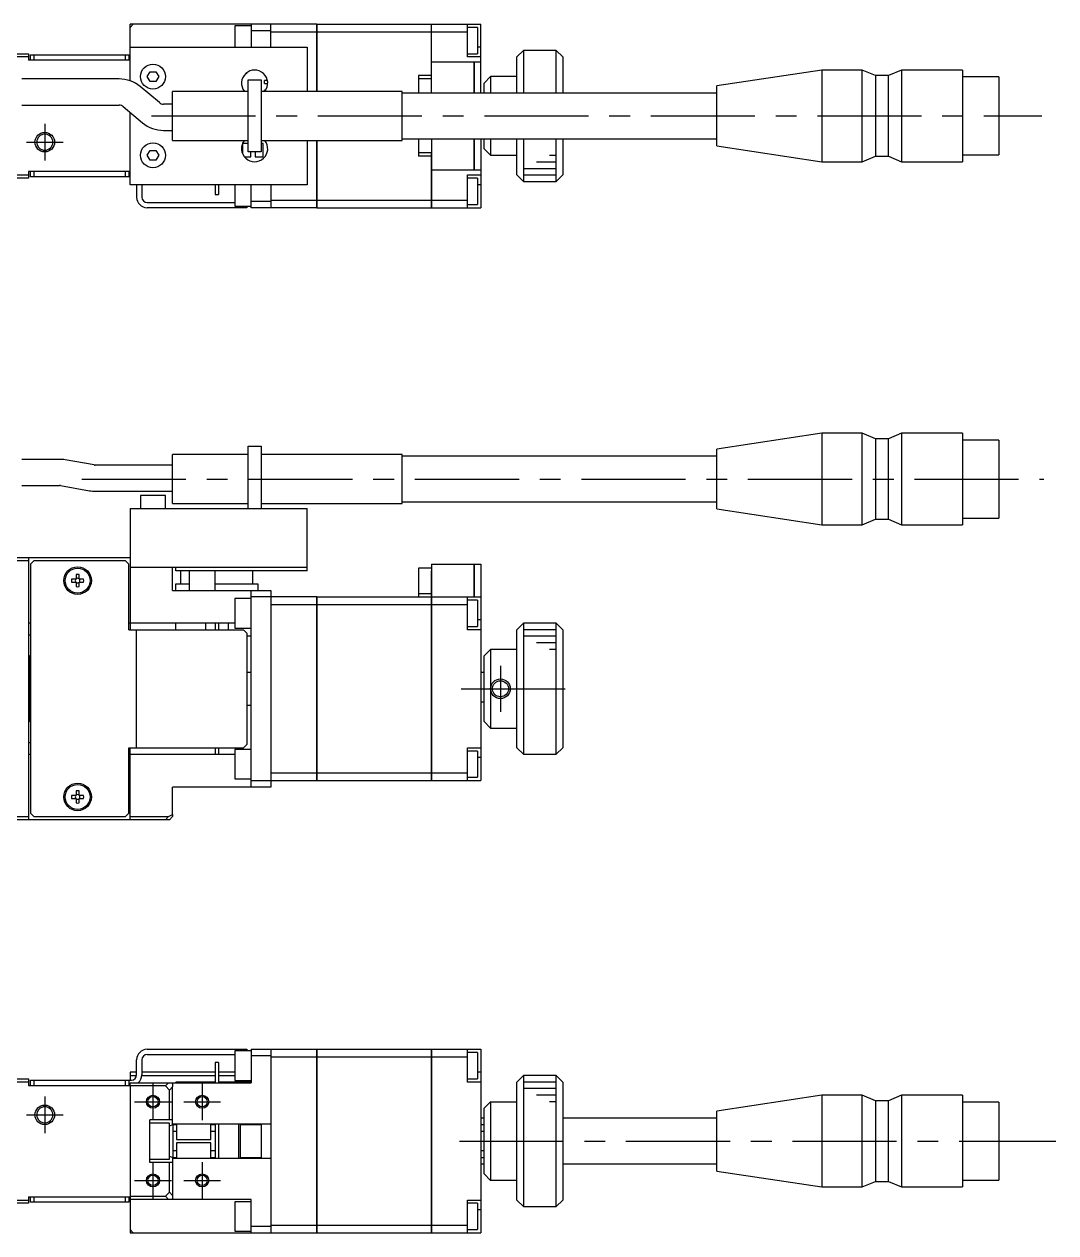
# Model space of a CAD drawing. Extents: x -1 to 643, y -8 to 194.
# Drawn here: x 157.9 to 315.2, y 10 to 194.4 of the extents above; entities that cross this region are included whole.
import ezdxf

# ---------------------------------------------------------------- set-up
doc = ezdxf.new("R2010")
doc.units = 0
doc.header["$LTSCALE"] = 0.5
doc.linetypes.add('CENTER', pattern=[50.8, 31.75, -6.35, 6.35, -6.35])
for name, color, linetype in [('MSM_CENTER', 1, 'CENTER'), ('MSM_CONTINUOUS', 7, 'CONTINUOUS'), ('MSM_NARROW', 5, 'CONTINUOUS')]:
    doc.layers.add(name, color=color, linetype=linetype)

msp = doc.modelspace()

# ---------------------------------------------------------------- linework, layer by layer
at = {"layer": 'MSM_CENTER'}
for p, q in [((161.000001, 179.187477), (161.000001, 173.587477)), ((177.250001, 180.387478), (313.067699, 180.387478)), ((158.200001, 176.387477), (163.800001, 176.387477)), ((166.658612, 125.000001), (313.395927, 125.000001)), ((230.500001, 96.50013), (230.500001, 89.50013)), ((224.500001, 93.000001), (242.500001, 93.000001)), ((177.500001, 32.8), (177.500001, 27.2)), ((185.000001, 32.8), (185.000001, 27.2)), ((161.000001, 30.800001), (161.000001, 25.200001)), ((174.700001, 30), (180.300001, 30)), ((182.200001, 30), (187.800001, 30)), ((158.200001, 28.000001), (163.800001, 28.000001)), ((224.250001, 24), (315.218631, 24)), ((177.500001, 20.8), (177.500001, 15.2)), ((185.000001, 20.8), (185.000001, 15.2)), ((174.700001, 18), (180.300001, 18)), ((182.200001, 18), (187.800001, 18))]:
    msp.add_line(p, q, dxfattribs=at)
at = {"layer": 'MSM_CONTINUOUS'}
for p, q in [((174.000001, 185.751095), (174.000001, 194.387478)), ((174.000001, 193.887478), (174.500001, 194.387478)), ((202.490001, 194.387478), (174.000001, 194.387478)), ((190.000001, 194.137478), (190.000001, 190.887478)), ((192.500001, 194.137478), (190.000001, 194.137478)), ((192.500001, 194.387478), (192.500001, 190.887478)), ((195.500001, 190.887478), (195.500001, 194.387478)), ((202.490001, 184.137478), (202.490001, 194.387478)), ((202.500001, 194.377478), (202.490001, 194.377478)), ((202.500001, 194.387478), (202.500001, 184.137478)), ((202.500001, 194.387478), (219.990001, 194.387478)), ((219.990001, 186.040478), (219.990001, 194.387478)), ((220.000001, 194.377478), (219.990001, 194.377478)), ((220.000001, 183.887478), (220.000001, 194.387478)), ((220.000001, 194.387478), (227.500001, 194.387478)), ((225.500001, 189.387478), (225.500001, 194.387478)), ((227.000001, 193.887478), (225.500001, 193.887478)), ((227.000001, 193.887478), (227.000001, 189.887478)), ((227.500001, 183.887478), (227.500001, 194.387478)), ((195.500001, 193.387478), (192.500001, 193.387478)), ((195.500001, 193.23271), (202.490001, 193.23271)), ((202.500001, 193.228817), (202.490001, 193.228817)), ((202.500001, 193.23271), (219.990001, 193.23271)), ((220.000001, 193.228817), (219.990001, 193.228817)), ((220.000001, 193.23271), (225.500001, 193.23271)), ((174.000001, 190.887478), (201.000001, 190.887478)), ((201.000001, 190.887478), (201.000001, 184.137478)), ((227.500001, 190.887478), (227.000001, 190.887478)), ((234.000001, 190.387478), (233.000001, 189.387478)), ((234.000001, 190.387478), (234.000001, 183.887478)), ((239.000001, 190.387478), (234.000001, 190.387478)), ((239.000001, 183.887478), (239.000001, 190.387478)), ((240.000001, 189.387478), (239.000001, 190.387478)), ((58.500001, 189.887477), (158.500001, 189.887477)), ((158.500001, 189.387477), (151.500001, 189.387477)), ((158.500001, 189.887477), (158.500001, 188.887477)), ((174.000001, 188.887477), (158.500001, 188.887477)), ((158.800001, 188.887477), (158.800001, 189.687477)), ((158.800001, 189.687477), (173.800001, 189.687477)), ((159.300001, 189.687477), (159.300001, 188.887477)), ((173.300001, 188.887477), (173.300001, 189.687477)), ((173.800001, 189.687477), (173.800001, 188.887477)), ((220.000001, 188.637478), (226.490001, 188.637478)), ((225.500001, 189.887478), (227.000001, 189.887478)), ((227.500001, 189.387478), (225.500001, 189.387478)), ((226.490001, 183.887478), (226.490001, 188.637478)), ((226.500001, 188.627478), (226.490001, 188.627478)), ((226.500001, 188.637478), (226.500001, 183.887478)), ((226.500001, 188.637478), (227.300001, 188.637478)), ((227.300001, 188.616499), (227.300001, 188.637478)), ((227.500001, 188.616499), (227.300001, 188.616499)), ((233.000001, 183.887478), (233.000001, 189.387478)), ((240.000001, 189.387478), (240.000001, 183.887478)), ((176.633976, 186.387478), (177.066989, 187.137478)), ((177.066989, 185.637478), (176.633976, 186.387478)), ((177.066989, 187.137478), (177.933014, 187.137478)), ((177.933014, 187.137478), (178.366027, 186.387478)), ((178.366027, 186.387478), (177.933014, 185.637478)), ((218.000001, 186.540478), (218.000001, 183.887478)), ((219.990001, 186.540478), (218.000001, 186.540478)), ((228.000001, 185.387478), (229.000001, 186.387478)), ((229.000001, 186.387478), (229.000001, 183.887478)), ((233.000001, 186.387478), (229.000001, 186.387478)), ((279.500001, 187.387478), (263.500001, 184.957478)), ((279.500001, 187.387478), (279.500001, 173.387478)), ((285.700001, 187.387478), (279.500001, 187.387478)), ((285.700001, 173.387478), (285.700001, 187.387478)), ((287.700001, 186.537478), (285.700001, 187.387478)), ((287.700001, 186.537478), (287.700001, 174.237478)), ((289.700001, 186.537478), (287.700001, 186.537478)), ((291.700001, 187.387478), (289.700001, 186.537478)), ((289.700001, 174.237478), (289.700001, 186.537478)), ((291.700001, 187.387478), (291.700001, 173.387478)), ((301.000001, 187.387478), (291.700001, 187.387478)), ((301.000001, 187.387478), (301.000001, 173.387478)), ((306.500001, 186.337478), (301.000001, 186.337478)), ((306.500001, 186.337478), (306.500001, 174.437478)), ((172.332129, 186.037477), (157.500001, 186.037477)), ((178.46943, 182.414706), (175.546067, 184.867699)), ((177.933014, 185.637478), (177.066989, 185.637478)), ((192.000001, 174.887478), (192.000001, 185.887478)), ((192.000001, 185.887478), (194.000001, 185.887478)), ((194.000001, 185.887478), (194.000001, 174.887478)), ((194.500001, 185.312476), (194.500001, 185.812476)), ((194.954324, 185.812476), (194.500001, 185.812476)), ((194.500001, 185.312476), (194.998595, 185.312476)), ((220.000001, 186.040478), (218.000001, 186.040478)), ((228.000001, 183.887478), (228.000001, 185.387478)), ((263.500001, 175.817478), (263.500001, 184.957478)), ((180.500001, 176.637478), (180.500001, 184.137478)), ((192.000001, 184.137478), (180.500001, 184.137478)), ((215.500001, 184.137478), (194.000001, 184.137478)), ((194.500001, 184.137478), (194.500001, 184.312476)), ((194.686528, 184.312476), (194.500001, 184.312476)), ((215.500001, 176.637478), (215.500001, 184.137478)), ((263.500001, 183.887478), (215.500001, 183.887478)), ((157.500001, 182.037477), (172.332129, 182.037477)), ((172.974917, 181.803521), (175.898279, 179.350529)), ((174.000001, 169.887478), (174.000001, 180.943373)), ((180.500001, 182.180751), (179.112217, 182.180751)), ((179.112217, 178.180751), (180.500001, 178.180751)), ((180.500001, 176.637478), (192.000001, 176.637478)), ((191.167501, 176.164976), (191.167501, 174.586264)), ((192.000001, 176.164976), (191.167501, 176.164976)), ((194.000001, 176.637478), (215.500001, 176.637478)), ((194.322501, 176.164976), (194.000001, 176.164976)), ((194.322501, 174.164976), (194.322501, 176.164976)), ((201.000001, 176.637478), (201.000001, 169.887478)), ((202.490001, 166.387478), (202.490001, 176.637478)), ((202.500001, 176.637478), (202.500001, 166.387478)), ((215.500001, 176.887478), (263.500001, 176.887478)), ((218.000001, 176.887478), (218.000001, 174.234478)), ((220.000001, 176.887478), (220.000001, 166.387478)), ((226.490001, 172.137478), (226.490001, 176.887478)), ((226.500001, 176.887478), (226.500001, 172.137478)), ((227.500001, 176.887478), (227.500001, 166.387478)), ((228.000001, 175.387478), (228.000001, 176.887478)), ((229.000001, 174.387478), (228.000001, 175.387478)), ((229.000001, 176.887478), (229.000001, 174.387478)), ((233.000001, 171.387478), (233.000001, 176.887478)), ((234.000001, 176.887478), (234.000001, 170.387478)), ((239.000001, 170.387478), (239.000001, 176.887478)), ((240.000001, 176.887478), (240.000001, 171.387478)), ((263.500001, 175.817478), (279.500001, 173.387478)), ((176.633976, 174.387478), (177.066989, 175.137478)), ((177.066989, 173.637478), (176.633976, 174.387478)), ((177.066989, 175.137478), (177.933014, 175.137478)), ((177.933014, 173.637478), (177.066989, 173.637478)), ((177.933014, 175.137478), (178.366027, 174.387478)), ((178.366027, 174.387478), (177.933014, 173.637478)), ((191.417128, 174.164976), (192.417501, 174.164976)), ((194.000001, 174.887478), (192.000001, 174.887478)), ((192.417501, 174.164976), (192.417501, 174.887478)), ((193.072501, 174.887478), (193.072501, 174.164976)), ((193.072501, 174.164976), (194.322501, 174.164976)), ((220.000001, 174.734478), (218.000001, 174.734478)), ((219.990001, 174.234478), (218.000001, 174.234478)), ((219.990001, 166.387478), (219.990001, 174.734478)), ((229.000001, 174.387478), (233.000001, 174.387478)), ((279.500001, 173.387478), (285.700001, 173.387478)), ((285.700001, 173.387478), (287.700001, 174.237478)), ((287.700001, 174.237478), (289.700001, 174.237478)), ((289.700001, 174.237478), (291.700001, 173.387478)), ((291.700001, 173.387478), (301.000001, 173.387478)), ((301.000001, 174.437478), (306.500001, 174.437478)), ((174.000001, 171.887477), (158.500001, 171.887477)), ((158.500001, 171.887477), (158.500001, 170.887477)), ((158.800001, 171.087477), (158.800001, 171.887477)), ((159.300001, 171.887477), (159.300001, 171.087477)), ((173.300001, 171.087477), (173.300001, 171.887477)), ((173.800001, 171.887477), (173.800001, 171.087477)), ((226.490001, 172.137478), (220.000001, 172.137478)), ((226.500001, 172.147478), (226.490001, 172.147478)), ((227.300001, 172.137478), (226.500001, 172.137478)), ((227.300001, 172.158456), (227.500001, 172.158456)), ((227.300001, 172.137478), (227.300001, 172.158456)), ((158.500001, 170.887477), (145.500001, 170.887477)), ((145.612374, 171.387477), (158.500001, 171.387477)), ((174.000001, 171.087477), (158.800001, 171.087477)), ((201.000001, 169.887478), (174.000001, 169.887478)), ((175.000001, 169.887478), (175.000001, 167.987477)), ((175.800001, 169.887478), (175.800001, 167.987477)), ((187.000001, 169.887478), (187.000001, 168.387478)), ((187.500001, 169.887478), (187.500001, 168.387478)), ((190.000001, 169.887478), (190.000001, 166.637478)), ((192.500001, 166.387478), (192.500001, 169.887478)), ((195.500001, 169.887478), (195.500001, 166.387478)), ((225.500001, 166.387478), (225.500001, 171.387478)), ((225.500001, 171.387478), (227.500001, 171.387478)), ((227.000001, 170.887478), (225.500001, 170.887478)), ((227.000001, 170.887478), (227.000001, 166.887478)), ((227.500001, 169.887478), (227.000001, 169.887478)), ((233.000001, 171.387478), (234.000001, 170.387478)), ((234.000001, 170.387478), (239.000001, 170.387478)), ((239.000001, 170.387478), (240.000001, 171.387478)), ((187.000001, 168.387478), (187.500001, 168.387478)), ((176.600001, 167.187477), (190.000001, 167.187477)), ((191.800001, 166.387477), (176.600001, 166.387477)), ((190.000001, 166.637478), (192.500001, 166.637478)), ((191.300001, 166.387477), (191.300001, 166.637478)), ((191.800001, 166.637478), (191.800001, 166.387477)), ((192.500001, 167.387478), (195.500001, 167.387478)), ((202.490001, 166.387478), (192.500001, 166.387478)), ((195.500001, 167.542245), (202.490001, 167.542245)), ((202.500001, 167.546138), (202.490001, 167.546138)), ((202.500001, 166.397478), (202.490001, 166.397478)), ((202.500001, 167.542245), (219.990001, 167.542245)), ((202.500001, 166.387478), (219.990001, 166.387478)), ((220.000001, 167.546138), (219.990001, 167.546138)), ((220.000001, 166.397478), (219.990001, 166.397478)), ((220.000001, 167.542245), (225.500001, 167.542245)), ((220.000001, 166.387478), (227.500001, 166.387478)), ((225.500001, 166.887478), (227.000001, 166.887478)), ((279.500001, 132.000001), (263.500001, 129.570001)), ((279.500001, 132.000001), (279.500001, 118.000001)), ((285.700001, 132.000001), (279.500001, 132.000001)), ((285.700001, 118.000001), (285.700001, 132.000001)), ((287.700001, 131.150001), (285.700001, 132.000001)), ((287.700001, 131.150001), (287.700001, 118.850001)), ((289.700001, 131.150001), (287.700001, 131.150001)), ((291.700001, 132.000001), (289.700001, 131.150001)), ((289.700001, 118.850001), (289.700001, 131.150001)), ((291.700001, 132.000001), (291.700001, 118.000001)), ((301.000001, 132.000001), (291.700001, 132.000001)), ((301.000001, 132.000001), (301.000001, 118.000001)), ((306.500001, 130.950001), (301.000001, 130.950001)), ((306.500001, 130.950001), (306.500001, 119.050001)), ((192.000001, 130.000001), (194.000001, 130.000001)), ((192.000001, 120.500001), (192.000001, 130.000001)), ((194.000001, 130.000001), (194.000001, 120.500001)), ((263.500001, 120.430001), (263.500001, 129.570001)), ((163.237535, 128.000001), (157.500001, 128.000001)), ((168.512858, 127.146953), (164.105776, 127.92404)), ((180.500001, 121.250001), (180.500001, 128.750001)), ((192.000001, 128.750001), (180.500001, 128.750001)), ((215.500001, 128.750001), (194.000001, 128.750001)), ((215.500001, 121.250001), (215.500001, 128.750001)), ((263.500001, 128.500001), (215.500001, 128.500001)), ((180.500001, 127.13176), (168.686506, 127.13176)), ((157.500001, 124.000001), (163.237535, 124.000001)), ((163.411184, 123.984809), (167.818265, 123.207721)), ((168.686506, 123.13176), (180.500001, 123.13176)), ((179.400001, 122.500001), (175.600001, 122.500001)), ((175.600001, 122.500001), (175.600001, 120.500001)), ((179.400001, 120.500001), (179.400001, 122.500001)), ((174.000001, 120.500001), (201.000001, 120.500001)), ((174.000001, 120.500001), (174.000001, 102.000001)), ((180.500001, 121.250001), (192.000001, 121.250001)), ((194.000001, 121.250001), (215.500001, 121.250001)), ((201.000001, 111.000001), (201.000001, 120.500001)), ((215.500001, 121.500001), (263.500001, 121.500001)), ((263.500001, 120.430001), (279.500001, 118.000001)), ((285.700001, 118.000001), (287.700001, 118.850001)), ((287.700001, 118.850001), (289.700001, 118.850001)), ((289.700001, 118.850001), (291.700001, 118.000001)), ((301.000001, 119.050001), (306.500001, 119.050001)), ((279.500001, 118.000001), (285.700001, 118.000001)), ((291.700001, 118.000001), (301.000001, 118.000001)), ((145.000001, 113.000001), (174.000001, 113.000001)), ((158.500001, 112.500001), (146.112374, 112.500001)), ((158.500001, 113.000001), (158.500001, 73.000001)), ((159.300001, 112.500001), (158.800001, 112.000001)), ((173.300001, 112.500001), (159.300001, 112.500001)), ((173.800001, 112.000001), (173.300001, 112.500001)), ((158.800001, 112.000001), (158.800001, 74.000001)), ((173.800001, 102.000001), (173.800001, 112.000001)), ((201.000001, 111.500001), (174.000001, 111.500001)), ((180.500003, 108.000001), (180.500003, 111.500001)), ((181.000001, 111.000001), (181.000001, 111.500001)), ((201.000001, 111.000001), (181.000001, 111.000001)), ((181.750001, 109.000001), (181.750001, 111.000001)), ((183.000001, 111.000001), (183.000001, 108.000001)), ((187.000001, 108.000001), (187.000001, 111.000001)), ((192.750001, 109.000001), (192.750001, 111.000001)), ((218.000001, 111.400001), (218.000001, 107.000001)), ((220.000001, 111.400001), (218.000001, 111.400001)), ((219.990001, 79.000001), (219.990001, 111.000001)), ((219.990001, 111.000001), (220.000001, 111.000001)), ((220.000001, 112.000001), (220.000001, 79.000001)), ((220.000001, 112.000001), (226.490001, 112.000001)), ((226.490001, 107.000001), (226.490001, 112.000001)), ((226.500001, 111.990001), (226.490001, 111.990001)), ((226.500001, 112.000001), (226.500001, 107.000001)), ((226.500001, 112.000001), (227.500001, 112.000001)), ((227.500001, 112.000001), (227.500001, 79.000001)), ((165.760001, 109.740001), (165.080817, 109.740001)), ((165.080817, 109.260001), (165.760001, 109.260001)), ((165.760001, 110.419186), (165.760001, 109.740001)), ((165.760001, 109.260001), (165.760001, 108.580817)), ((166.240001, 109.740001), (166.240001, 110.419186)), ((166.919186, 109.740001), (166.240001, 109.740001)), ((166.240001, 108.580817), (166.240001, 109.260001)), ((166.240001, 109.260001), (166.919186, 109.260001)), ((181.000001, 108.000001), (181.000001, 109.000001)), ((181.000001, 109.000001), (183.000001, 109.000001)), ((187.000001, 109.000001), (193.500001, 109.000001)), ((193.500001, 109.000001), (193.500001, 108.000001)), ((180.500003, 108.000001), (195.500001, 108.000001)), ((192.500001, 78.000001), (192.500001, 108.000001)), ((202.490001, 107.000001), (192.500001, 107.000001)), ((195.500001, 108.000001), (195.500001, 78.000001)), ((202.490001, 79.000001), (202.490001, 107.000001)), ((202.500001, 106.990001), (202.490001, 106.990001)), ((202.500001, 107.000001), (219.990001, 107.000001)), ((202.500001, 107.000001), (202.500001, 79.000001)), ((219.990001, 107.500001), (218.000001, 107.500001)), ((220.000001, 106.990001), (219.990001, 106.990001)), ((220.000001, 107.000001), (227.500001, 107.000001)), ((225.500001, 102.000001), (225.500001, 107.000001)), ((190.000001, 106.750001), (190.000001, 102.250001)), ((192.500001, 106.750001), (190.000001, 106.750001)), ((195.500001, 105.845234), (202.490001, 105.845234)), ((202.500001, 105.841341), (202.490001, 105.841341)), ((202.500001, 105.845234), (219.990001, 105.845234)), ((220.000001, 105.841341), (219.990001, 105.841341)), ((220.000001, 105.845234), (225.500001, 105.845234)), ((227.000001, 106.500001), (225.500001, 106.500001)), ((227.000001, 106.500001), (227.000001, 102.500001)), ((227.500001, 103.500001), (227.000001, 103.500001)), ((158.800001, 103.000001), (158.500001, 103.000001)), ((190.000001, 103.000001), (173.800001, 103.000001)), ((173.800001, 102.000001), (191.300001, 102.000001)), ((175.000001, 84.000001), (175.000001, 102.000001)), ((181.000001, 102.000001), (181.000001, 103.000001)), ((185.500001, 103.000001), (185.500001, 102.000001)), ((187.000001, 103.000001), (187.000001, 102.000001)), ((187.500001, 103.000001), (187.500001, 102.000001)), ((189.000001, 102.000001), (189.000001, 103.000001)), ((190.000001, 102.250001), (192.500001, 102.250001)), ((191.800001, 101.500001), (191.300001, 102.000001)), ((191.800001, 101.500001), (191.800001, 84.500001)), ((225.500001, 102.500001), (227.000001, 102.500001)), ((227.500001, 102.000001), (225.500001, 102.000001)), ((234.000001, 103.000001), (233.000001, 102.000001)), ((233.000001, 84.000001), (233.000001, 102.000001)), ((234.000001, 103.000001), (234.000001, 83.000001)), ((239.000001, 103.000001), (234.000001, 103.000001)), ((239.000001, 83.000001), (239.000001, 103.000001)), ((240.000001, 102.000001), (239.000001, 103.000001)), ((240.000001, 102.000001), (240.000001, 84.000001)), ((158.500001, 101.250001), (158.800001, 101.250001)), ((192.500001, 101.000001), (191.800001, 101.000001)), ((158.700001, 98.000001), (158.500001, 97.800001)), ((158.700001, 98.000001), (158.700001, 88.000001)), ((158.800001, 98.000001), (158.700001, 98.000001)), ((228.000001, 98.000001), (229.000001, 99.000001)), ((228.000001, 88.000001), (228.000001, 98.000001)), ((233.000001, 99.000001), (229.000001, 99.000001)), ((229.000001, 99.000001), (229.000001, 87.000001)), ((192.500001, 95.500001), (191.800001, 95.500001)), ((228.000001, 95.500001), (227.500001, 95.500001)), ((191.800001, 90.500001), (192.500001, 90.500001)), ((227.500001, 91.000001), (228.000001, 91.000001)), ((158.500001, 88.200001), (158.700001, 88.000001)), ((158.700001, 88.000001), (158.800001, 88.000001)), ((229.000001, 87.000001), (228.000001, 88.000001)), ((229.000001, 87.000001), (233.000001, 87.000001)), ((158.800001, 84.750001), (158.500001, 84.750001)), ((158.500001, 83.000001), (158.800001, 83.000001)), ((173.800001, 74.000001), (173.800001, 84.000001)), ((173.800001, 84.000001), (191.300001, 84.000001)), ((173.800001, 83.000001), (190.000001, 83.000001)), ((174.000001, 73.000001), (174.000001, 84.000001)), ((187.000001, 84.000001), (187.000001, 83.000001)), ((187.500001, 84.000001), (187.500001, 83.000001)), ((190.000001, 83.750001), (190.000001, 79.250001)), ((192.500001, 83.750001), (190.000001, 83.750001)), ((191.300001, 84.000001), (191.800001, 84.500001)), ((225.500001, 84.000001), (227.500001, 84.000001)), ((225.500001, 79.000001), (225.500001, 84.000001)), ((227.000001, 83.500001), (225.500001, 83.500001)), ((227.000001, 83.500001), (227.000001, 79.500001)), ((233.000001, 84.000001), (234.000001, 83.000001)), ((234.000001, 83.000001), (239.000001, 83.000001)), ((239.000001, 83.000001), (240.000001, 84.000001)), ((227.500001, 82.500001), (227.000001, 82.500001)), ((195.500001, 80.154769), (202.490001, 80.154769)), ((202.500001, 80.158662), (202.490001, 80.158662)), ((202.500001, 80.154769), (219.990001, 80.154769)), ((220.000001, 80.158662), (219.990001, 80.158662)), ((220.000001, 80.154769), (225.500001, 80.154769)), ((225.500001, 79.500001), (227.000001, 79.500001)), ((180.500002, 73.806187), (180.500001, 78.000001)), ((195.500001, 78.000001), (180.500001, 78.000001)), ((190.000001, 79.250001), (192.500001, 79.250001)), ((192.500001, 79.000001), (202.490001, 79.000001)), ((202.500001, 79.010001), (202.490001, 79.010001)), ((202.500001, 79.000001), (219.990001, 79.000001)), ((220.000001, 79.010001), (219.990001, 79.010001)), ((220.000001, 79.000001), (227.500001, 79.000001)), ((165.760001, 76.740001), (165.080817, 76.740001)), ((165.080817, 76.260001), (165.760001, 76.260001)), ((165.760001, 77.419186), (165.760001, 76.740001)), ((165.760001, 76.260001), (165.760001, 75.580817)), ((166.240001, 76.740001), (166.240001, 77.419186)), ((166.919186, 76.740001), (166.240001, 76.740001)), ((166.240001, 75.580817), (166.240001, 76.260001)), ((166.240001, 76.260001), (166.919186, 76.260001)), ((158.800001, 74.000001), (159.300001, 73.500001)), ((173.300001, 73.500001), (173.800001, 74.000001)), ((179.887629, 73.500001), (180.500002, 73.806187)), ((180.500002, 73.806187), (180.500001, 73.500001)), ((180.000001, 73.000001), (145.000001, 73.000001)), ((146.112374, 73.500001), (158.500001, 73.500001)), ((159.300001, 73.500001), (173.300001, 73.500001)), ((174.000001, 73.500001), (179.887629, 73.500001)), ((179.387629, 73.000001), (179.887629, 73.500001)), ((180.500001, 73.500001), (180.000001, 73.000001)), ((176.600001, 38.000001), (191.800001, 38.000001)), ((176.600001, 37.200001), (190.000001, 37.200001)), ((190.000001, 37.75), (190.000001, 33.25)), ((192.500001, 37.75), (190.000001, 37.75)), ((191.300001, 37.75), (191.300001, 38.000001)), ((191.800001, 38.000001), (191.800001, 37.75)), ((192.500001, 38), (192.500001, 32.900002)), ((192.500001, 38), (202.490001, 38)), ((195.500001, 37), (192.500001, 37)), ((195.500001, 38), (195.500001, 10)), ((202.490001, 10), (202.490001, 38)), ((202.500001, 37.99), (202.490001, 37.99)), ((202.500001, 38), (219.990001, 38)), ((202.500001, 38), (202.500001, 10)), ((219.990001, 10), (219.990001, 38)), ((220.000001, 37.99), (219.990001, 37.99)), ((220.000001, 38), (227.500001, 38)), ((220.000001, 38), (220.000001, 10)), ((225.500001, 33), (225.500001, 38)), ((227.000001, 37.5), (225.500001, 37.5)), ((227.000001, 37.5), (227.000001, 33.5)), ((227.500001, 38), (227.500001, 10)), ((175.000001, 34.100001), (175.000001, 36.400001)), ((175.800001, 36.400001), (175.800001, 34.100001)), ((187.000001, 36), (187.000001, 32.900002)), ((187.500001, 36), (187.000001, 36)), ((187.500001, 36), (187.500001, 32.900002)), ((195.500001, 36.845233), (202.490001, 36.845233)), ((202.500001, 36.84134), (202.490001, 36.84134)), ((202.500001, 36.845233), (219.990001, 36.845233)), ((220.000001, 36.84134), (219.990001, 36.84134)), ((220.000001, 36.845233), (225.500001, 36.845233)), ((145.500001, 33.500001), (158.500001, 33.500001)), ((158.500001, 33.500001), (158.500001, 32.500001)), ((158.800001, 32.500001), (158.800001, 33.300001)), ((158.800001, 33.300001), (174.200001, 33.300001)), ((159.300001, 33.300001), (159.300001, 32.500001)), ((173.300001, 32.500001), (173.300001, 33.300001)), ((173.800001, 33.300001), (173.800001, 32.500001)), ((174.000001, 34.5), (174.000001, 33.300001)), ((175.000001, 34.5), (174.000001, 34.5)), ((174.000001, 34), (174.993727, 34)), ((175.796873, 34), (187.000001, 34)), ((187.000001, 34.5), (175.800001, 34.5)), ((190.000001, 34.5), (187.500001, 34.5)), ((187.500001, 34), (190.000001, 34)), ((190.000001, 33.25), (192.500001, 33.25)), ((225.500001, 33.5), (227.000001, 33.5)), ((227.500001, 34.5), (227.000001, 34.5)), ((234.000001, 34), (233.000001, 33)), ((234.000001, 34), (234.000001, 14)), ((239.000001, 34), (234.000001, 34)), ((239.000001, 14), (239.000001, 34)), ((240.000001, 33), (239.000001, 34)), ((158.500001, 33.000001), (145.612374, 33.000001)), ((158.500001, 32.500001), (174.000001, 32.500001)), ((174.000001, 32.900002), (192.500001, 32.900002)), ((174.000001, 32.500003), (174.000001, 32.900002)), ((174.000001, 32.500001), (174.000001, 10)), ((179.387629, 32.400002), (174.000001, 32.400002)), ((179.387629, 32.400002), (179.887629, 32.900002)), ((180.000001, 31.78763), (179.387629, 32.400002)), ((180.500001, 32.28763), (180.000001, 31.78763)), ((180.000001, 27.249999), (180.000001, 31.78763)), ((180.500002, 32.900002), (180.500001, 32.28763)), ((180.500001, 26.489478), (180.500001, 32.28763)), ((181.000001, 33.000002), (181.000001, 32.900002)), ((187.000001, 33.000002), (181.000001, 33.000002)), ((192.500001, 33.000002), (187.500001, 33.000002)), ((227.500001, 33), (225.500001, 33)), ((233.000001, 15), (233.000001, 33)), ((240.000001, 33), (240.000001, 15)), ((229.000001, 30), (228.000001, 29)), ((229.000001, 30), (229.000001, 18)), ((229.000001, 30), (233.000001, 30)), ((279.500001, 31), (263.500001, 28.57)), ((279.500001, 31), (279.500001, 17)), ((285.700001, 31), (279.500001, 31)), ((285.700001, 17), (285.700001, 31)), ((287.700001, 30.15), (285.700001, 31)), ((287.700001, 30.15), (287.700001, 17.85)), ((289.700001, 30.15), (287.700001, 30.15)), ((291.700001, 31), (289.700001, 30.15)), ((289.700001, 17.85), (289.700001, 30.15)), ((291.700001, 31), (291.700001, 17)), ((301.000001, 31), (291.700001, 31)), ((301.000001, 31), (301.000001, 17)), ((306.500001, 29.95), (301.000001, 29.95)), ((306.500001, 29.95), (306.500001, 18.05)), ((228.000001, 19), (228.000001, 29)), ((263.500001, 19.43), (263.500001, 28.57)), ((180.500001, 27.249999), (177.000001, 27.249999)), ((177.000001, 20.749999), (177.000001, 27.249999)), ((180.000001, 26.750001), (177.000001, 26.750001)), ((180.500001, 26.489478), (179.999728, 26.279653)), ((180.000001, 21.250001), (180.000001, 26.750001)), ((195.500001, 26.6), (180.500001, 26.6)), ((180.600001, 21.4), (180.600001, 26.6)), ((181.100001, 26.5), (180.600001, 26.5)), ((181.000001, 26.6), (181.000001, 26.5)), ((181.100001, 26.6), (181.100001, 24.250001)), ((186.300001, 24.250001), (186.300001, 26.6)), ((187.000001, 26.5), (186.300001, 26.5)), ((187.000001, 26.6), (187.000001, 21.4)), ((187.500001, 26.6), (187.500001, 21.4)), ((190.600001, 21.4), (190.600001, 26.6)), ((190.800001, 26.6), (190.800001, 21.4)), ((194.000001, 26.5), (190.800001, 26.5)), ((194.000001, 26.6), (194.000001, 21.4)), ((228.000001, 27.5), (227.500001, 27.5)), ((228.000001, 26.5), (227.500001, 26.5)), ((263.500001, 27.5), (240.000001, 27.5)), ((180.600001, 25.5), (181.100001, 25.5)), ((181.100001, 24.250001), (186.300001, 24.250001)), ((186.300001, 25.5), (187.000001, 25.5)), ((227.500001, 25.5), (228.000001, 25.5)), ((181.100001, 22.5), (180.600001, 22.5)), ((186.300001, 23.750001), (181.100001, 23.750001)), ((181.100001, 23.750001), (181.100001, 21.4)), ((186.300001, 21.4), (186.300001, 23.750001)), ((187.000001, 22.5), (186.300001, 22.5)), ((228.000001, 22.5), (227.500001, 22.5)), ((177.000001, 21.250001), (180.000001, 21.250001)), ((180.500001, 20.749999), (177.000001, 20.749999)), ((179.999652, 21.720389), (180.500001, 21.510522)), ((180.000001, 16.212373), (180.000001, 20.749999)), ((180.500001, 21.510522), (180.500001, 15.712373)), ((180.500001, 21.4), (195.500001, 21.4)), ((180.600001, 21.5), (181.100001, 21.5)), ((181.000001, 21.5), (181.000001, 21.4)), ((186.300001, 21.5), (187.000001, 21.5)), ((190.800001, 21.5), (194.000001, 21.5)), ((227.500001, 21.5), (228.000001, 21.5)), ((227.500001, 20.5), (228.000001, 20.5)), ((240.000001, 20.5), (263.500001, 20.5)), ((228.000001, 19), (229.000001, 18)), ((263.500001, 19.43), (279.500001, 17)), ((233.000001, 18), (229.000001, 18)), ((279.500001, 17), (285.700001, 17)), ((285.700001, 17), (287.700001, 17.85)), ((287.700001, 17.85), (289.700001, 17.85)), ((289.700001, 17.85), (291.700001, 17)), ((291.700001, 17), (301.000001, 17)), ((301.000001, 18.05), (306.500001, 18.05)), ((145.000001, 15.000001), (158.500001, 15.000001)), ((158.500001, 15.500001), (174.000001, 15.500001)), ((158.500001, 15.500001), (158.500001, 14.500001)), ((158.800001, 14.700001), (158.800001, 15.500001)), ((159.300001, 15.500001), (159.300001, 14.700001)), ((173.300001, 14.700001), (173.300001, 15.500001)), ((173.800001, 15.500001), (173.800001, 14.700001)), ((174.000001, 15.6), (179.387629, 15.6)), ((192.500001, 15.1), (174.000001, 15.1)), ((179.387629, 15.6), (180.000001, 16.212373)), ((179.887629, 15.1), (179.387629, 15.6)), ((180.000001, 16.212373), (180.500001, 15.712373)), ((180.500001, 15.712373), (180.500003, 15.1)), ((192.500001, 10), (192.500001, 15.1)), ((225.500001, 15), (227.500001, 15)), ((225.500001, 10), (225.500001, 15)), ((233.000001, 15), (234.000001, 14)), ((239.000001, 14), (240.000001, 15)), ((158.500001, 14.500001), (145.000001, 14.500001)), ((173.800001, 14.700001), (158.800001, 14.700001)), ((190.000001, 14.75), (190.000001, 10.25)), ((192.500001, 14.75), (190.000001, 14.75)), ((227.000001, 14.5), (225.500001, 14.5)), ((227.000001, 14.5), (227.000001, 10.5)), ((227.500001, 13.5), (227.000001, 13.5)), ((234.000001, 14), (239.000001, 14)), ((195.500001, 11.154768), (202.490001, 11.154768)), ((202.500001, 11.158661), (202.490001, 11.158661)), ((202.500001, 11.154768), (219.990001, 11.154768)), ((220.000001, 11.158661), (219.990001, 11.158661)), ((220.000001, 11.154768), (225.500001, 11.154768)), ((174.500001, 10), (174.000001, 10.5)), ((174.000001, 10), (202.490001, 10)), ((190.000001, 10.25), (192.500001, 10.25)), ((192.500001, 11), (195.500001, 11)), ((202.500001, 10.01), (202.490001, 10.01)), ((202.500001, 10), (219.990001, 10)), ((220.000001, 10.01), (219.990001, 10.01)), ((220.000001, 10), (227.500001, 10)), ((225.500001, 10.5), (227.000001, 10.5))]:
    msp.add_line(p, q, dxfattribs=at)
for centre, radius in [((177.500001, 186.387478), 1.9), ((177.500001, 174.387478), 1.9), ((166.000001, 109.500001), 2.1), ((166.000001, 109.500001), 1.9), ((230.500001, 93.00013), 1.2295), ((166.000001, 76.500001), 2.1), ((166.000001, 76.500001), 1.9), ((177.500001, 30), 0.7835), ((185.000001, 30), 0.7835), ((177.500001, 18), 0.7835), ((185.000001, 18), 0.7835)]:
    msp.add_circle(centre, radius, dxfattribs=at)
at = {"layer": 'MSM_CONTINUOUS', "extrusion": (0, 0, -1)}
for centre in [(-161.000001, 176.387477), (-161.000001, 28.000001)]:
    msp.add_circle(centre, 1.2295, dxfattribs=at)
at = {"layer": 'MSM_CONTINUOUS'}
for centre, radius, start, end in [((193.000001, 185.387478), 2, 321.317813, 218.68215917), ((191.700001, 187.054976), 0.2, 255.073361, 0.807391), ((172.332129, 181.037477), 5, 50, 90), ((172.332129, 181.037477), 1, 50, 90), ((179.112217, 183.180751), 1, 230, 270), ((179.112217, 183.180751), 5, 230, 270), ((193.000001, 175.387478), 2, 141.317813, 38.68219661), ((176.600001, 167.987477), 1.6, 180, 270), ((176.600001, 167.987477), 0.8, 180, 270), ((163.237535, 123.000001), 5, 80, 90), ((168.686506, 128.13176), 1, 260, 270), ((163.237535, 123.000001), 1, 80, 90), ((168.686506, 128.13176), 5, 260, 270), ((166.000001, 109.500001), 0.95, 165.36671, 194.63329), ((166.000001, 109.500001), 0.364721, 138.849633, 221.150367), ((166.000001, 109.500001), 0.95, 75.36671, 104.63329), ((166.000001, 109.500001), 0.364721, 48.849633, 131.150367), ((166.000001, 109.500001), 0.364721, 228.849633, 311.150367), ((166.000001, 109.500001), 0.364721, 318.849633, 41.150367), ((166.000001, 109.500001), 0.95, 345.36671, 14.63329), ((166.000001, 109.500001), 0.95, 255.36671, 284.63329), ((166.000001, 76.500001), 0.95, 75.36671, 104.63329), ((166.000001, 76.500001), 0.95, 165.36671, 194.63329), ((166.000001, 76.500001), 0.364721, 138.849633, 221.150367), ((166.000001, 76.500001), 0.364721, 48.849633, 131.150367), ((166.000001, 76.500001), 0.364721, 228.849633, 311.150367), ((166.000001, 76.500001), 0.364721, 318.849633, 41.150367), ((166.000001, 76.500001), 0.95, 345.36671, 14.63329), ((166.000001, 76.500001), 0.95, 255.36671, 284.63329), ((176.600001, 36.400001), 1.6, 90, 180), ((176.600001, 36.400001), 0.8, 90, 180), ((174.200001, 34.100001), 0.8, 270, 0), ((174.200001, 34.100001), 1.6, 311.409676, 0)]:
    msp.add_arc(centre, radius, start, end, dxfattribs=at)
at = {"layer": 'MSM_NARROW'}
for p, q in [((236.000001, 173.387478), (239.000001, 173.387478)), ((238.000001, 174.387478), (239.000001, 174.387478)), ((234.000001, 172.387478), (239.000001, 172.387478)), ((234.000001, 171.387478), (239.000001, 171.387478)), ((239.000001, 102.000001), (234.000001, 102.000001)), ((239.000001, 101.000001), (234.000001, 101.000001)), ((239.000001, 100.000001), (236.000001, 100.000001)), ((239.000001, 99.000001), (238.000001, 99.000001)), ((239.000001, 33), (234.000001, 33)), ((239.000001, 32), (234.000001, 32)), ((239.000001, 31), (236.000001, 31)), ((239.000001, 30), (238.000001, 30))]:
    msp.add_line(p, q, dxfattribs=at)
for centre, radius in [((161.000001, 176.387477), 1.5), ((230.500001, 93.00013), 1.5), ((177.500001, 30), 1), ((185.000001, 30), 1), ((161.000001, 28.000001), 1.5), ((177.500001, 18), 1), ((185.000001, 18), 1)]:
    msp.add_circle(centre, radius, dxfattribs=at)

doc.saveas('drawing.dxf')
